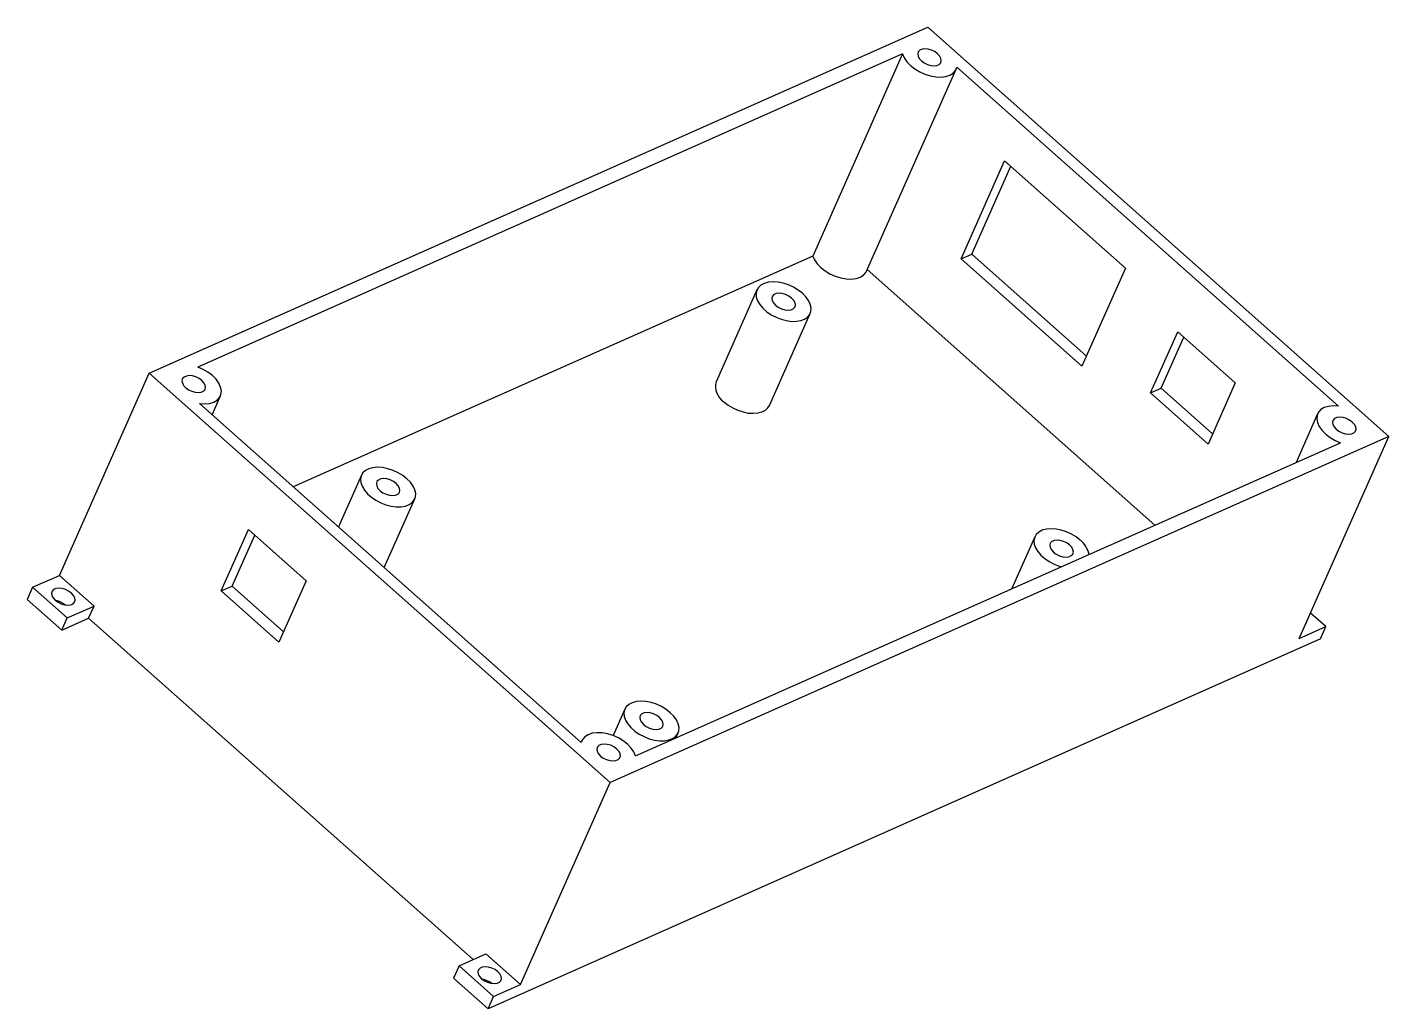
# Model space of a CAD drawing. Header units: millimetres. Extents: x -163 to 0, y -69 to 49.
import ezdxf

# ---------------------------------------------------------------- set-up
doc = ezdxf.new("R2010")
doc.units = ezdxf.units.MM

msp = doc.modelspace()

# ---------------------------------------------------------------- linework, layer by layer
at = {"color": 7, "linetype": 'Continuous', "lineweight": 25}
for p, q in [((-148.76, 7.6), (-55.31, 49.14)), ((-55.31, 49.14), (0, 0)), ((-58.36, 45.94), (-142.95, 8.34)), ((-58.36, 45.94), (-69.13, 21.67)), ((-6.04, 3.65), (-51.85, 44.34)), ((-62.7, 19.85), (-51.93, 44.11)), ((-51.34, 21.33), (-46.12, 33.1)), ((-46.12, 33.1), (-31.6, 20.2)), ((-50.05, 21.9), (-45.37, 32.44)), ((-69.13, 21.67), (-131.48, -6.04)), ((-51.34, 21.33), (-50.05, 21.9)), ((-36.82, 8.43), (-51.34, 21.33)), ((-36.27, 9.66), (-50.05, 21.9)), ((-28.06, -10.63), (-62.61, 20.06)), ((-31.6, 20.2), (-36.82, 8.43)), ((-75.84, 17.61), (-80.73, 6.58)), ((-74.34, 3.74), (-69.44, 14.77)), ((-28.6, 5.23), (-25.33, 12.58)), ((-27.31, 5.8), (-24.59, 11.93)), ((-25.33, 12.58), (-18.42, 6.44)), ((-159.54, -16.67), (-148.76, 7.6)), ((-93.45, -41.54), (-148.76, 7.6)), ((-28.6, 5.23), (-27.31, 5.8)), ((-21.69, -0.91), (-28.6, 5.23)), ((-21.14, 0.32), (-27.31, 5.8)), ((-18.42, 6.44), (-21.69, -0.91)), ((-142.72, 3.95), (-96.91, -36.74)), ((-141.22, 2.62), (-140.22, 4.87)), ((-8.54, 2.73), (-11.13, -3.11)), ((0, 0), (-93.45, -41.54)), ((-10.77, -24.27), (0, 0)), ((-90.4, -38.34), (-5.81, -0.74)), ((-123.3, -4.66), (-126.05, -10.86)), ((-120.56, -15.74), (-116.9, -7.5)), ((-140.12, -18.53), (-136.86, -11.18)), ((-136.86, -11.18), (-129.94, -17.32)), ((-138.83, -17.96), (-136.11, -11.84)), ((-42.47, -12.03), (-45.24, -18.26)), ((-162.76, -18.1), (-159.54, -16.67)), ((-155.39, -20.35), (-159.54, -16.67)), ((-140.12, -18.53), (-138.83, -17.96)), ((-132.66, -23.44), (-138.83, -17.96)), ((-129.94, -17.32), (-133.21, -24.68)), ((-162.76, -18.1), (-163.41, -19.57)), ((-163.41, -19.57), (-159.26, -23.25)), ((-158.61, -21.78), (-162.76, -18.1)), ((-133.21, -24.68), (-140.12, -18.53)), ((-158.61, -21.78), (-155.39, -20.35)), ((-156.04, -21.82), (-155.39, -20.35)), ((-7.55, -22.83), (-9.41, -21.19)), ((-159.26, -23.25), (-158.61, -21.78)), ((-159.26, -23.25), (-156.04, -21.82)), ((-109.91, -62.8), (-156.04, -21.82)), ((-10.77, -24.27), (-7.55, -22.83)), ((-8.2, -24.3), (-7.55, -22.83)), ((-8.2, -24.3), (-108.1, -68.7)), ((-91.68, -32.74), (-93.09, -35.91)), ((-85.55, -36.18), (-85.29, -35.58)), ((-96.84, -36.51), (-96.93, -36.73)), ((-104.22, -65.8), (-93.45, -41.54)), ((-111.59, -63.55), (-112.25, -65.02)), ((-111.59, -63.55), (-108.37, -62.12)), ((-107.45, -67.23), (-111.59, -63.55)), ((-104.22, -65.8), (-108.37, -62.12)), ((-112.25, -65.02), (-108.1, -68.7)), ((-107.45, -67.23), (-104.22, -65.8)), ((-108.1, -68.7), (-107.45, -67.23))]:
    msp.add_line(p, q, dxfattribs=at)
at = {"color": 7, "linetype": 'Continuous', "lineweight": 25, "flags": 128}
for points in [[(-58.36, 45.94), (-58.16, 45.47), (-57.84, 45), (-57.41, 44.55), (-56.89, 44.15), (-56.3, 43.79), (-55.67, 43.51), (-55.01, 43.3), (-54.36, 43.19), (-53.74, 43.16), (-53.17, 43.23), (-52.68, 43.4), (-52.29, 43.64), (-52.01, 43.96), (-51.85, 44.34)], [(-54.16, 45.96), (-54.49, 46.21), (-54.87, 46.39), (-55.28, 46.51), (-55.67, 46.55), (-56.01, 46.51), (-56.29, 46.38), (-56.47, 46.19), (-56.54, 45.95), (-56.5, 45.67), (-56.35, 45.38), (-56.09, 45.1), (-55.76, 44.86), (-55.38, 44.67), (-54.98, 44.56), (-54.58, 44.52), (-54.24, 44.56), (-53.96, 44.68), (-53.78, 44.87), (-53.71, 45.12), (-53.75, 45.4), (-53.91, 45.69), (-54.16, 45.96)], [(-69.13, 21.67), (-68.93, 21.2), (-68.61, 20.74), (-68.18, 20.29), (-67.66, 19.88), (-67.07, 19.53), (-66.44, 19.24), (-65.78, 19.04), (-65.13, 18.92), (-64.51, 18.9), (-63.94, 18.97), (-63.45, 19.13), (-63.06, 19.37), (-62.78, 19.69), (-62.7, 19.85)], [(-70.38, 17.19), (-70.88, 17.58), (-71.44, 17.92), (-72.05, 18.19), (-72.68, 18.4), (-73.3, 18.52), (-73.9, 18.56), (-74.46, 18.51), (-74.95, 18.38), (-75.36, 18.17), (-75.66, 17.89), (-75.86, 17.55), (-75.94, 17.16), (-75.91, 16.73), (-75.75, 16.28), (-75.48, 15.83), (-75.11, 15.39), (-74.65, 14.98), (-74.12, 14.62), (-73.53, 14.31), (-72.92, 14.07), (-72.29, 13.91), (-71.67, 13.82), (-71.09, 13.83), (-70.56, 13.92), (-70.11, 14.09), (-69.76, 14.33), (-69.5, 14.65), (-69.36, 15.02), (-69.34, 15.43), (-69.43, 15.87), (-69.65, 16.32), (-69.97, 16.77), (-70.38, 17.19)], [(-71.67, 16.62), (-72, 16.86), (-72.39, 17.05), (-72.79, 17.17), (-73.18, 17.2), (-73.53, 17.16), (-73.8, 17.04), (-73.98, 16.85), (-74.06, 16.6), (-74.01, 16.32), (-73.86, 16.03), (-73.61, 15.76), (-73.27, 15.52), (-72.89, 15.33), (-72.49, 15.21), (-72.1, 15.17), (-71.75, 15.21), (-71.47, 15.34), (-71.29, 15.53), (-71.22, 15.77), (-71.26, 16.05), (-71.42, 16.34), (-71.67, 16.62)], [(-142.72, 3.95), (-142.1, 3.92), (-141.52, 3.98), (-141.02, 4.13), (-140.62, 4.36), (-140.33, 4.68), (-140.16, 5.05), (-140.11, 5.48), (-140.2, 5.93), (-140.42, 6.41), (-140.75, 6.87), (-141.19, 7.32), (-141.72, 7.72), (-142.31, 8.06), (-142.95, 8.34)], [(-142.45, 6.72), (-142.78, 6.96), (-143.17, 7.15), (-143.57, 7.27), (-143.96, 7.31), (-144.31, 7.26), (-144.58, 7.14), (-144.76, 6.95), (-144.84, 6.7), (-144.79, 6.43), (-144.64, 6.14), (-144.39, 5.86), (-144.06, 5.62), (-143.67, 5.43), (-143.27, 5.31), (-142.88, 5.27), (-142.53, 5.32), (-142.26, 5.44), (-142.07, 5.63), (-142, 5.87), (-142.05, 6.15), (-142.2, 6.44), (-142.45, 6.72)], [(-79.79, 4.16), (-79.29, 3.77), (-78.73, 3.43), (-78.13, 3.15), (-77.5, 2.95), (-76.87, 2.82), (-76.27, 2.79), (-75.72, 2.83), (-75.23, 2.96), (-74.82, 3.17), (-74.51, 3.45), (-74.34, 3.74)], [(-6.04, 3.65), (-6.67, 3.68), (-7.24, 3.62), (-7.74, 3.47), (-8.14, 3.24), (-8.44, 2.92), (-8.61, 2.55), (-8.65, 2.12), (-8.56, 1.67), (-8.35, 1.19), (-8.01, 0.73), (-7.57, 0.28), (-7.05, -0.12), (-6.45, -0.46), (-5.81, -0.74)], [(-4.38, 1.74), (-4.71, 1.98), (-5.09, 2.17), (-5.49, 2.29), (-5.89, 2.33), (-6.23, 2.28), (-6.51, 2.16), (-6.69, 1.97), (-6.76, 1.73), (-6.72, 1.45), (-6.56, 1.16), (-6.31, 0.88), (-5.98, 0.64), (-5.6, 0.45), (-5.19, 0.33), (-4.8, 0.29), (-4.45, 0.34), (-4.18, 0.46), (-4, 0.65), (-3.93, 0.9), (-3.97, 1.17), (-4.12, 1.46), (-4.38, 1.74)], [(-117.84, -5.07), (-118.34, -4.69), (-118.9, -4.35), (-119.51, -4.07), (-120.13, -3.87), (-120.76, -3.74), (-121.36, -3.7), (-121.92, -3.75), (-122.41, -3.88), (-122.81, -4.09), (-123.12, -4.37), (-123.32, -4.72), (-123.4, -5.11), (-123.37, -5.54), (-123.21, -5.98), (-122.94, -6.43), (-122.57, -6.87), (-122.11, -7.28), (-121.58, -7.64), (-120.99, -7.95), (-120.37, -8.19), (-119.74, -8.36), (-119.13, -8.44), (-118.55, -8.44), (-118.02, -8.35), (-117.57, -8.18), (-117.21, -7.93), (-116.96, -7.62), (-116.82, -7.25), (-116.79, -6.83), (-116.89, -6.4), (-117.1, -5.95), (-117.42, -5.5), (-117.84, -5.07)], [(-119.13, -5.65), (-119.46, -5.41), (-119.84, -5.22), (-120.25, -5.1), (-120.64, -5.06), (-120.99, -5.1), (-121.26, -5.23), (-121.44, -5.42), (-121.51, -5.66), (-121.47, -5.94), (-121.32, -6.23), (-121.06, -6.51), (-120.73, -6.75), (-120.35, -6.94), (-119.95, -7.05), (-119.55, -7.09), (-119.21, -7.05), (-118.93, -6.93), (-118.75, -6.74), (-118.68, -6.49), (-118.72, -6.21), (-118.88, -5.92), (-119.13, -5.65)], [(-37.02, -12.45), (-37.51, -12.06), (-38.08, -11.72), (-38.68, -11.45), (-39.31, -11.25), (-39.93, -11.12), (-40.54, -11.08), (-41.09, -11.13), (-41.58, -11.26), (-41.99, -11.47), (-42.3, -11.75), (-42.49, -12.09), (-42.58, -12.49), (-42.54, -12.91), (-42.38, -13.36), (-42.12, -13.81), (-41.75, -14.25), (-41.29, -14.66), (-40.75, -15.02), (-40.17, -15.33), (-39.55, -15.57), (-39.33, -15.64)], [(-38.3, -13.02), (-38.64, -12.78), (-39.02, -12.59), (-39.42, -12.48), (-39.81, -12.44), (-40.16, -12.48), (-40.43, -12.6), (-40.62, -12.79), (-40.69, -13.04), (-40.64, -13.32), (-40.49, -13.61), (-40.24, -13.88), (-39.91, -14.13), (-39.52, -14.31), (-39.12, -14.43), (-38.73, -14.47), (-38.38, -14.43), (-38.11, -14.3), (-37.93, -14.11), (-37.85, -13.87), (-37.9, -13.59), (-38.05, -13.3), (-38.3, -13.02)], [(-158.11, -18.79), (-158.44, -18.55), (-158.82, -18.36), (-159.22, -18.25), (-159.62, -18.21), (-159.96, -18.25), (-160.24, -18.37), (-160.42, -18.56), (-160.49, -18.81), (-160.45, -19.09), (-160.29, -19.38), (-160.04, -19.65), (-159.71, -19.9), (-159.33, -20.08), (-158.92, -20.2), (-158.53, -20.24), (-158.18, -20.2), (-157.91, -20.07), (-157.73, -19.88), (-157.66, -19.64), (-157.7, -19.36), (-157.85, -19.07), (-158.11, -18.79)], [(-86.23, -33.16), (-86.73, -32.77), (-87.29, -32.43), (-87.9, -32.15), (-88.52, -31.95), (-89.15, -31.83), (-89.75, -31.79), (-90.3, -31.83), (-90.79, -31.96), (-91.2, -32.17), (-91.51, -32.45), (-91.71, -32.8), (-91.79, -33.19), (-91.75, -33.62), (-91.6, -34.06), (-91.33, -34.51), (-90.96, -34.95), (-90.5, -35.36), (-89.97, -35.73), (-89.38, -36.03), (-88.76, -36.28), (-88.13, -36.44), (-87.52, -36.52), (-86.94, -36.52), (-86.41, -36.43), (-85.96, -36.26), (-85.6, -36.01), (-85.35, -35.7), (-85.21, -35.33), (-85.18, -34.92), (-85.28, -34.48), (-85.49, -34.03), (-85.81, -33.58), (-86.23, -33.16)], [(-87.52, -33.73), (-87.85, -33.49), (-88.23, -33.3), (-88.64, -33.18), (-89.03, -33.14), (-89.37, -33.19), (-89.65, -33.31), (-89.83, -33.5), (-89.9, -33.74), (-89.86, -34.02), (-89.7, -34.31), (-89.45, -34.59), (-89.12, -34.83), (-88.74, -35.02), (-88.33, -35.14), (-87.94, -35.17), (-87.6, -35.13), (-87.32, -35.01), (-87.14, -34.82), (-87.07, -34.57), (-87.11, -34.3), (-87.27, -34.01), (-87.52, -33.73)], [(-90.4, -38.34), (-90.61, -37.87), (-90.93, -37.4), (-91.36, -36.95), (-91.87, -36.55), (-92.46, -36.19), (-93.1, -35.91), (-93.75, -35.7), (-94.41, -35.59), (-95.03, -35.56), (-95.59, -35.63), (-96.08, -35.8), (-96.47, -36.04), (-96.76, -36.36), (-96.91, -36.74)], [(-92.67, -37.5), (-93, -37.26), (-93.38, -37.07), (-93.79, -36.96), (-94.18, -36.92), (-94.53, -36.96), (-94.8, -37.08), (-94.98, -37.27), (-95.05, -37.52), (-95.01, -37.8), (-94.86, -38.09), (-94.6, -38.36), (-94.27, -38.61), (-93.89, -38.79), (-93.49, -38.91), (-93.1, -38.95), (-92.75, -38.91), (-92.47, -38.78), (-92.29, -38.59), (-92.22, -38.35), (-92.26, -38.07), (-92.42, -37.78), (-92.67, -37.5)], [(-106.94, -64.25), (-107.27, -64), (-107.66, -63.82), (-108.06, -63.7), (-108.45, -63.66), (-108.8, -63.7), (-109.07, -63.82), (-109.25, -64.02), (-109.33, -64.26), (-109.28, -64.54), (-109.13, -64.83), (-108.88, -65.11), (-108.54, -65.35), (-108.16, -65.53), (-107.76, -65.65), (-107.37, -65.69), (-107.02, -65.65), (-106.74, -65.53), (-106.56, -65.33), (-106.49, -65.09), (-106.53, -64.81), (-106.69, -64.52), (-106.94, -64.25)]]:
    msp.add_lwpolyline(points, dxfattribs=at)
at = {"color": 7, "linetype": 'Continuous', "lineweight": 25}
for centre, radius, start, end in [((-78.57, 6.03), 2.23, 165.6815, 236.8601), ((-38.81, -14.72), 2.89, 11.3754, 51.6636), ((-160.35, -22.09), 2.42, 50.641, 81.4784), ((-10.37, -22.09), 0.548, 314.582, 357.5373), ((-109.18, -67.55), 2.42, 50.641, 81.4784)]:
    msp.add_arc(centre, radius, start, end, dxfattribs=at)

doc.saveas('drawing.dxf')
